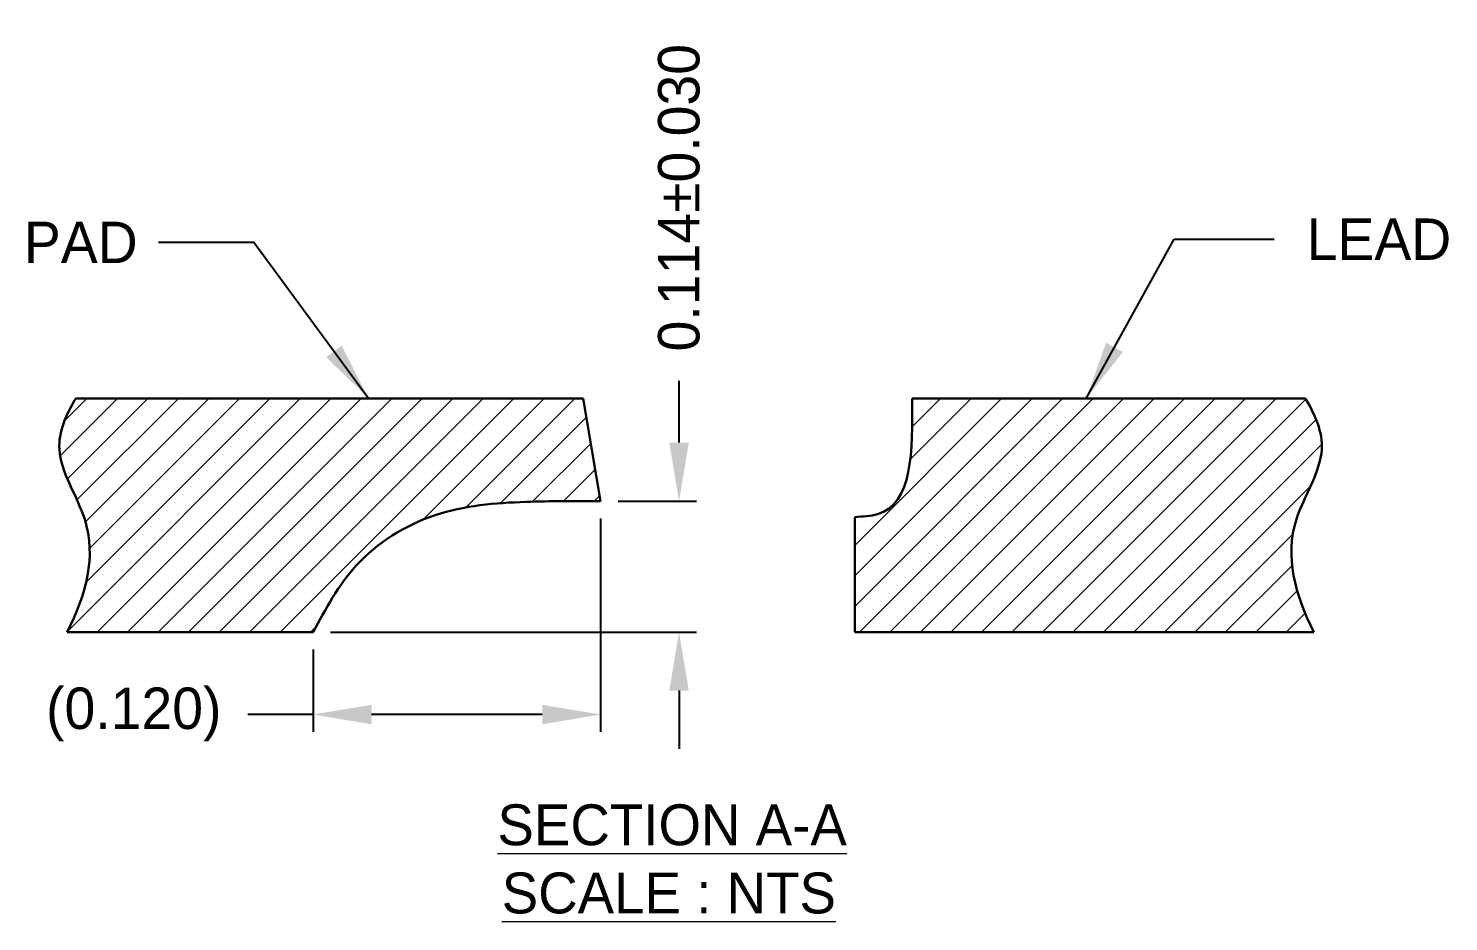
# Model space of a CAD drawing. Extents: x 1211.43 to 1216.28, y -296.8 to -293.65.
# Drawn here: x 1215.044 to 1216.28, y -295.517 to -294.741 of the extents above; entities that cross this region are included whole.
import ezdxf

# ---------------------------------------------------------------- set-up
doc = ezdxf.new("R2010")
doc.units = 0
doc.header["$LTSCALE"] = 3
doc.header["$MEASUREMENT"] = 0
for name, color, linetype, lineweight in [('DIM', 4, 'Continuous', 13), ('HATCH', 8, 'Continuous', 5), ('OBJ', 3, 'Continuous', 30), ('TEXT', 2, 'Continuous', 20)]:
    doc.layers.add(name, color=color, linetype=linetype, lineweight=lineweight)
doc.dimstyles.new('3DEC X 50', dxfattribs={"dimtxt": 0.036, "dimasz": 0.0508, "dimexe": 0.0152, "dimexo": 0.0152, "dimgap": 0.0152, "dimtad": 0, "dimdec": 3, "dimzin": 0, "dimdsep": 46, "dimtxsty": 'Standard', "dimcen": 0.09, "dimadec": 0, "dimazin": 0, "dimtfac": 1, "dimtdec": 3, "dimtofl": 0, "dimtmove": 0, "dimatfit": 3, "dimfxl": 1, "dimtolj": 1, "dimtzin": 0, "dimarcsym": 0})

# ---------------------------------------------------------------- blocks, each defined once
blk = doc.blocks.new('*D32')
at = {"layer": 'Defpoints', "color": 0, "transparency": 16777216}
for p in [(1652.095, -384.1369), (1652.1632, -384.1369), (1651.845, -384.2509)]:
    blk.add_point(p, dxfattribs=at)
at = {"layer": 'DIM', "color": 0, "lineweight": -2, "transparency": 16777216}
for p, q in [((1652.1632, -384.0861), (1652.1632, -384.0323)), ((1652.1102, -384.1369), (1652.1784, -384.1369)), ((1651.8602, -384.2509), (1652.1784, -384.2509)), ((1652.1632, -384.3017), (1652.1632, -384.3525))]:
    blk.add_line(p, q, dxfattribs=at)
at = {"layer": 'DIM', "color": 0, "transparency": 16777216}
for points in [[(1652.1547, -384.0861), (1652.1717, -384.0861), (1652.1632, -384.1369)], [(1652.1547, -384.3017), (1652.1717, -384.3017), (1652.1632, -384.2509)]]:
    blk.add_solid(points, dxfattribs=at)
at = {"layer": 'DIM', "color": 0, "transparency": 16777216, "insert": (1652.1632, -383.8731), "char_height": 0.036, "attachment_point": 5, "rotation": 90}
blk.add_mtext('\\A1;0.114%%P0.030', dxfattribs=at)
blk = doc.blocks.new('*D33')
at = {"layer": 'Defpoints', "color": 0, "transparency": 16777216}
for p in [(1652.095, -384.1369), (1651.845, -384.2509), (1651.845, -384.3225)]:
    blk.add_point(p, dxfattribs=at)
at = {"layer": 'DIM', "color": 0, "lineweight": -2, "transparency": 16777216}
for p, q in [((1652.095, -384.1521), (1652.095, -384.3377)), ((1651.845, -384.2661), (1651.845, -384.3377)), ((1651.845, -384.3225), (1651.7882, -384.3225)), ((1652.0442, -384.3225), (1651.8958, -384.3225))]:
    blk.add_line(p, q, dxfattribs=at)
at = {"layer": 'DIM', "color": 0, "transparency": 16777216}
for points in [[(1651.8958, -384.3141), (1651.8958, -384.331), (1651.845, -384.3225)], [(1652.0442, -384.3141), (1652.0442, -384.331), (1652.095, -384.3225)]]:
    blk.add_solid(points, dxfattribs=at)
at = {"layer": 'DIM', "color": 0, "transparency": 16777216, "insert": (1651.689, -384.3225), "char_height": 0.036, "attachment_point": 5}
blk.add_mtext('\\A1;(0.120)', dxfattribs=at)

msp = doc.modelspace()

# ---------------------------------------------------------------- hatches: boundary and pattern name
at = {"layer": 'HATCH'}
h = msp.add_hatch(dxfattribs=at)
h.set_pattern_fill('ANSI31', color=256, scale=0.15, style=0)
h.set_pattern_definition([(45, (1471.94196, -200.390797), (-0.0132582521, 0.0132582521), [])])
edge = h.paths.add_edge_path()
edge.add_spline(control_points=[(1215.29212, -295.26567), (1215.30305, -295.24535), (1215.32705, -295.20076), (1215.39605, -295.15769), (1215.47232, -295.15154), (1215.52051, -295.15163), (1215.54212, -295.15167)], knot_values=[0, 0, 0, 0, 0.0685133, 0.1503294, 0.2301837, 0.295137, 0.295137, 0.295137, 0.295137], degree=3, periodic=0)
edge.add_line((1215.54212, -295.15167), (1215.52683, -295.06247))
edge.add_line((1215.52683, -295.06247), (1215.08561, -295.06247))
edge.add_spline(control_points=[(1215.08561, -295.06247), (1215.07696, -295.0771), (1215.06194, -295.11167), (1215.10965, -295.1794), (1215.0946, -295.2328), (1215.07826, -295.26567)], knot_values=[0.0219853, 0.0219853, 0.0219853, 0.0219853, 0.06977, 0.1345369, 0.2374574, 0.2374574, 0.2374574, 0.2374574], degree=3, periodic=0)
edge.add_line((1215.07826, -295.26567), (1215.29212, -295.26567))
edge = h.paths.add_edge_path()
edge.add_spline(control_points=[(1215.81312, -295.06247), (1215.81337, -295.10825), (1215.81366, -295.16266), (1215.77004, -295.16514), (1215.76312, -295.16553)], knot_values=[0, 0, 0, 0, 0.1050459, 0.124869, 0.124869, 0.124869, 0.124869], degree=3, periodic=0)
edge.add_line((1215.76312, -295.16553), (1215.76312, -295.26567))
edge.add_line((1215.76312, -295.26567), (1216.1624, -295.26567))
edge.add_spline(control_points=[(1216.1624, -295.26567), (1216.14606, -295.2328), (1216.13101, -295.1794), (1216.17872, -295.11167), (1216.1637, -295.0771), (1216.15505, -295.06247)], knot_values=[0.0219853, 0.0219853, 0.0219853, 0.0219853, 0.1249058, 0.1896727, 0.2374574, 0.2374574, 0.2374574, 0.2374574], degree=3, periodic=0)
edge.add_line((1216.15505, -295.06247), (1215.81312, -295.06247))

# ---------------------------------------------------------------- linework, layer by layer
at = {"layer": 'OBJ'}
for p, q in [((1215.52683, -295.06247), (1215.08561, -295.06247)), ((1215.52683, -295.06247), (1215.54212, -295.15167)), ((1215.81312, -295.06247), (1216.15505, -295.06247)), ((1215.76312, -295.16553), (1215.76312, -295.26567)), ((1215.29212, -295.26567), (1215.07826, -295.26567)), ((1215.76312, -295.26567), (1216.1624, -295.26567))]:
    msp.add_line(p, q, dxfattribs=at)
for points, knots in [([(1215.08561, -295.06247), (1215.07696, -295.0771), (1215.06194, -295.11167), (1215.10965, -295.1794), (1215.0946, -295.2328), (1215.07826, -295.26567)], [0.02198526, 0.02198526, 0.02198526, 0.02198526, 0.06977004, 0.13453688, 0.23745744, 0.23745744, 0.23745744, 0.23745744]), ([(1215.76312, -295.16553), (1215.77004, -295.16514), (1215.81366, -295.16266), (1215.81337, -295.10825), (1215.81312, -295.06247)], [0, 0, 0, 0, 0.01982311, 0.12486904, 0.12486904, 0.12486904, 0.12486904]), ([(1216.15505, -295.06247), (1216.1637, -295.0771), (1216.17872, -295.11167), (1216.13101, -295.1794), (1216.14606, -295.2328), (1216.1624, -295.26567)], [0.02198526, 0.02198526, 0.02198526, 0.02198526, 0.06977004, 0.13453688, 0.23745744, 0.23745744, 0.23745744, 0.23745744]), ([(1215.54212, -295.15167), (1215.52051, -295.15163), (1215.47232, -295.15154), (1215.39605, -295.15769), (1215.32705, -295.20076), (1215.30305, -295.24535), (1215.29212, -295.26567)], [0, 0, 0, 0, 0.06495331, 0.14480754, 0.22662366, 0.29513698, 0.29513698, 0.29513698, 0.29513698])]:
    msp.add_open_spline(points, degree=3, knots=knots, dxfattribs=at)

# ---------------------------------------------------------------- texts
at = {"layer": 'DIM', "char_height": 0.036}
for s, insert, attachment_point in [('\\A1;PAD', (1215.04054, -294.90871), 1), ('\\A1;LEAD', (1216.28186, -294.94192), 9)]:
    msp.add_mtext(s, dxfattribs=dict(at, insert=insert, attachment_point=attachment_point))
at = {"layer": 'TEXT'}
for s, p in [('%%USECTION A-A', (1215.4524, -295.45098)), ('%%USCALE : NTS', (1215.4561, -295.51024))]:
    msp.add_text(s, height=0.03556, dxfattribs=at).set_placement(p)

# ---------------------------------------------------------------- dimensions: what is measured, and where the dimension line sits
at = {"layer": 'DIM'}
dim = msp.add_linear_dim(base=(1215.6103, -295.15167), p1=(1215.29212, -295.26567), p2=(1215.54212, -295.15167), angle=90, text='0.114%%P0.030', dimstyle='3DEC X 50', override={"dimgap": 0.0152, "dimtol": 1, "dimlim": 0, "dimtp": 0.025, "dimtm": 0.025, "dimtfac": 0.75}, dxfattribs=at)
dim.commit()
dim.dimension.update_dxf_attribs({"geometry": '*D32', "text_midpoint": (1215.6103, -294.88787), "dimtype": 128, "insert": (-436.55289, 88.98524)})
dim = msp.add_linear_dim(base=(1215.29212, -295.33729), p1=(1215.54212, -295.15167), p2=(1215.29212, -295.26567), text='(0.120)', dimstyle='3DEC X 50', dxfattribs=at)
dim.commit()
dim.dimension.update_dxf_attribs({"geometry": '*D33', "text_midpoint": (1215.13612, -295.33729), "dimtype": 128, "insert": (-436.55289, 88.98524)})

# ---------------------------------------------------------------- leaders
for points in [[(1215.34028, -295.06247), (1215.24053, -294.92671), (1215.15776, -294.92671)], [(1215.96444, -295.06247), (1216.04084, -294.92392), (1216.12785, -294.92392)]]:
    msp.add_leader(points, dimstyle='3DEC X 50', dxfattribs=at)

doc.saveas('drawing.dxf')
